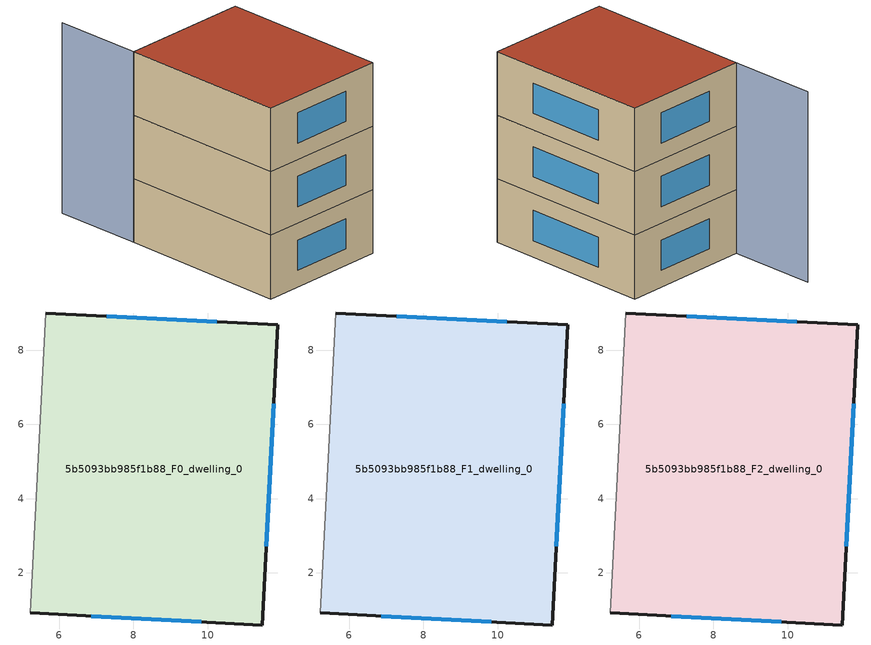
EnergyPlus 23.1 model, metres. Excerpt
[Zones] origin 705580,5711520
5b5093bb985f1b88_F0_dwelling_0
 floor ground (EU_floor_Construction): 11.89,8.69 11.47,0.6 5.22,0.92 5.64,9 z0
 wall outside (EU_wall_Construction): 5.22,0.92 11.47,0.6 11.89,8.69 5.64,9 z0:3
 wall adiabatic (EU_wall_Construction): 5.64,9 5.22,0.92 z0:3
 window (EU_Window_Construction): 10.25,8.77 7.29,8.92 / 11.58,2.72 11.78,6.56 / 6.87,0.84 9.83,0.68 z0.79:2.21
5b5093bb985f1b88_F1_dwelling_0
 floor to 5b5093bb985f1b88_F0_dwelling_0 (EU_floor_Construction): 11.89,8.69 11.47,0.6 5.22,0.92 5.64,9 z3
 wall outside (EU_wall_Construction): 5.22,0.92 11.47,0.6 11.89,8.69 5.64,9 z3:6
 wall adiabatic (EU_wall_Construction): 5.64,9 5.22,0.92 z3:6
 window (EU_Window_Construction): 10.25,8.77 7.29,8.92 / 11.58,2.72 11.78,6.56 / 6.87,0.84 9.83,0.68 z3.79:5.21
5b5093bb985f1b88_F2_dwelling_0
 floor to 5b5093bb985f1b88_F1_dwelling_0 (EU_floor_Construction): 11.89,8.69 11.47,0.6 5.22,0.92 5.64,9 z6
 wall outside (EU_wall_Construction): 5.22,0.92 11.47,0.6 11.89,8.69 5.64,9 z6:9
 wall adiabatic (EU_wall_Construction): 5.64,9 5.22,0.92 z6:9
 window (EU_Window_Construction): 10.25,8.77 7.29,8.92 / 11.58,2.72 11.78,6.56 / 6.87,0.84 9.83,0.68 z6.79:8.21
 roof outside (EU_roof_Construction): 11.47,0.6 11.89,8.69 5.64,9 5.22,0.92 z9
shading: 5.82,13.19 5.3,0.92 z0:9
[Building]
EU S2 Campaign: North Axis=0; Terrain=City; Solar Distribution=FullExterior
[Site:Location]
London: Latitude=51.5; Longitude=-0.5; Time Zone=0; Elevation=25
[SizingPeriod:WeatherFileDays]
AnnualSizingPeriod: Begin Month=1; Begin Day of Month=1; End Month=12; End Day of Month=31; Day of Week for Start Day=Monday; Use Weather File Daylight Saving Period=No; Use Weather File Rain and Snow Indicators=No
[MATERIAL]
EU_InternalMass_Material: Roughness=MediumRough; Thickness=0.1; Conductivity=1; Density=1800; Specific Heat=900; Thermal Absorptance=0.9; Solar Absorptance=0.7; Visible Absorptance=0.7
[MATERIAL:NOMASS] Roughness=MediumRough; Thermal Absorptance=0.9; Solar Absorptance=0.7; Visible Absorptance=0.7
Name | Thermal Resistance
EU_wall_NoMass | 0.555556
EU_roof_NoMass | 0.510204
EU_floor_NoMass | 1.68919
[WINDOWMATERIAL:SIMPLEGLAZINGSYSTEM]
EU_Window_SimpleGlazing: UFactor=3.96; Solar Heat Gain Coefficient=0.85; Visible Transmittance=0.85
[CONSTRUCTION]
EU_wall_Construction: EU_wall_NoMass
EU_roof_Construction: EU_roof_NoMass
EU_floor_Construction: EU_floor_NoMass
EU_Window_Construction: EU_Window_SimpleGlazing
EU_InternalMass_Construction: EU_InternalMass_Material
[ZONE] Type=1; Multiplier=1; Ceiling Height=autocalculate; Floor Area=autocalculate; Part of Total Floor Area=Yes
Name | Volume
5b5093bb985f1b88_F0_dwelling_0 | 151.982
5b5093bb985f1b88_F1_dwelling_0; 5b5093bb985f1b88_F2_dwelling_0 | 151.983
[INTERNALMASS] Construction=EU_InternalMass_Construction; Surface Area=50.6606
Name | Zone or ZoneList
5b5093bb985f1b88_F0_dwelling_0_EU_InternalMass | 5b5093bb985f1b88_F0_dwelling_0
5b5093bb985f1b88_F1_dwelling_0_EU_InternalMass | 5b5093bb985f1b88_F1_dwelling_0
5b5093bb985f1b88_F2_dwelling_0_EU_InternalMass | 5b5093bb985f1b88_F2_dwelling_0
[OTHEREQUIPMENT] Fuel Type=Electricity; Design Level Calculation Method=Watts/Area; Power per Zone Floor Area=1; Fraction Latent=0; Fraction Radiant=0; Fraction Lost=0; Carbon Dioxide Generation Rate=0; EndUse Subcategory=EU_Step8_InternalGains
Name | Zone or ZoneList or Space or SpaceList | Schedule
EU_Step8_InternalGain_5b5093bb985f1b88_F0_dwelling_0_f000 | 5b5093bb985f1b88_F0_dwelling_0 | EU_Step8_GainSchedule_5b5093bb985f1b88_F0_dwelling_0_f000
EU_Step8_InternalGain_5b5093bb985f1b88_F1_dwelling_0_f000 | 5b5093bb985f1b88_F1_dwelling_0 | EU_Step8_GainSchedule_5b5093bb985f1b88_F1_dwelling_0_f000
EU_Step8_InternalGain_5b5093bb985f1b88_F2_dwelling_0_f000 | 5b5093bb985f1b88_F2_dwelling_0 | EU_Step8_GainSchedule_5b5093bb985f1b88_F2_dwelling_0_f000
[ZONEVENTILATION:DESIGNFLOWRATE] Schedule=EU_AlwaysOn; Design Flow Rate Calculation Method=AirChanges/Hour; Air Changes per Hour=0.48; Ventilation Type=Natural; Fan Pressure Rise=0; Fan Total Efficiency=1; Constant Term Coefficient=1; Temperature Term Coefficient=0; Velocity Term Coefficient=0; Velocity Squared Term Coefficient=0; Minimum Indoor Temperature=-100; Maximum Indoor Temperature=100; Delta Temperature=-100; Minimum Outdoor Temperature=-100; Maximum Outdoor Temperature=100; Maximum Wind Speed=40
Name | Zone or ZoneList or Space or SpaceList
EU_ConstantAir_5b5093bb985f1b88_F0_dwelling_0 | 5b5093bb985f1b88_F0_dwelling_0
EU_ConstantAir_5b5093bb985f1b88_F1_dwelling_0 | 5b5093bb985f1b88_F1_dwelling_0
EU_ConstantAir_5b5093bb985f1b88_F2_dwelling_0 | 5b5093bb985f1b88_F2_dwelling_0
[HVACTEMPLATE:THERMOSTAT] Constant Heating Setpoint=20; Constant Cooling Setpoint=50
EU_HeatOnly_5b5093bb985f1b88_F0_dwelling_0; EU_HeatOnly_5b5093bb985f1b88_F1_dwelling_0; EU_HeatOnly_5b5093bb985f1b88_F2_dwelling_0
[HVACTEMPLATE:ZONE:IDEALLOADSAIRSYSTEM] System Availability Schedule=EU_AlwaysOn; Maximum Heating Supply Air Temperature=50; Minimum Cooling Supply Air Temperature=13; Maximum Heating Supply Air Humidity Ratio=0.0156; Minimum Cooling Supply Air Humidity Ratio=0.0077; Heating Limit=NoLimit; Cooling Limit=NoLimit; Heating Availability Schedule=EU_AlwaysOn; Cooling Availability Schedule=EU_CoolingOff; Dehumidification Control Type=ConstantSensibleHeatRatio; Cooling Sensible Heat Ratio=0.7; Dehumidification Setpoint=60; Humidification Control Type=None; Humidification Setpoint=30; Outdoor Air Method=None; Outdoor Air Flow Rate per Person=0.00944; Outdoor Air Flow Rate per Zone Floor Area=0; Outdoor Air Flow Rate per Zone=0; Demand Controlled Ventilation Type=None; Outdoor Air Economizer Type=NoEconomizer; Heat Recovery Type=None; Sensible Heat Recovery Effectiveness=0.7; Latent Heat Recovery Effectiveness=0.65
Name | Template Thermostat
5b5093bb985f1b88_F0_dwelling_0 | EU_HeatOnly_5b5093bb985f1b88_F0_dwelling_0
5b5093bb985f1b88_F1_dwelling_0 | EU_HeatOnly_5b5093bb985f1b88_F1_dwelling_0
5b5093bb985f1b88_F2_dwelling_0 | EU_HeatOnly_5b5093bb985f1b88_F2_dwelling_0
[SIZING:ZONE] Zone Cooling Design Supply Air Temperature Input Method=SupplyAirTemperature; Zone Cooling Design Supply Air Temperature=13; Zone Heating Design Supply Air Temperature Input Method=SupplyAirTemperature; Zone Heating Design Supply Air Temperature=50; Zone Cooling Design Supply Air Humidity Ratio=0.008; Zone Heating Design Supply Air Humidity Ratio=0.008; Cooling Design Air Flow Method=DesignDay; Cooling Design Air Flow Rate=0; Cooling Minimum Air Flow per Zone Floor Area=0.000762; Cooling Minimum Air Flow=0; Cooling Minimum Air Flow Fraction=0.2; Heating Design Air Flow Method=DesignDay; Heating Design Air Flow Rate=0; Heating Maximum Air Flow per Zone Floor Area=0.002032; Heating Maximum Air Flow=0.141576; Heating Maximum Air Flow Fraction=0.3; Account for Dedicated Outdoor Air System=No; Dedicated Outdoor Air System Control Strategy=NeutralSupplyAir; Dedicated Outdoor Air Low Setpoint Temperature for Design=autosize; Dedicated Outdoor Air High Setpoint Temperature for Design=autosize; Zone Load Sizing Method=Sensible Load Only No Latent Load; Zone Latent Cooling Design Supply Air Humidity Ratio Input Method=HumidityRatioDifference; Zone Cooling Design Supply Air Humidity Ratio Difference=0.005; Zone Latent Heating Design Supply Air Humidity Ratio Input Method=HumidityRatioDifference; Zone Humidification Design Supply Air Humidity Ratio Difference=0.005
5b5093bb985f1b88_F0_dwelling_0; 5b5093bb985f1b88_F1_dwelling_0; 5b5093bb985f1b88_F2_dwelling_0
[SCHEDULE:CONSTANT]
Name | Hourly Value
EU_AlwaysOn | 1
EU_CoolingOff | 0
[SCHEDULE:FILE] Column Number=1; Rows to Skip at Top=0; Number of Hours of Data=8760; Column Separator=Comma; Interpolate to Timestep=No; Minutes per Item=60; Adjust Schedule for Daylight Savings=Yes
Name | File
EU_Step8_GainSchedule_5b5093bb985f1b88_F0_dwelling_0_f000 | ../../schedules/5b5093bb985f1b88/5b5093bb985f1b88_F0_dwelling_0_f000_gain.csv
EU_Step8_GainSchedule_5b5093bb985f1b88_F1_dwelling_0_f000 | ../../schedules/5b5093bb985f1b88/5b5093bb985f1b88_F1_dwelling_0_f000_gain.csv
EU_Step8_GainSchedule_5b5093bb985f1b88_F2_dwelling_0_f000 | ../../schedules/5b5093bb985f1b88/5b5093bb985f1b88_F2_dwelling_0_f000_gain.csv
